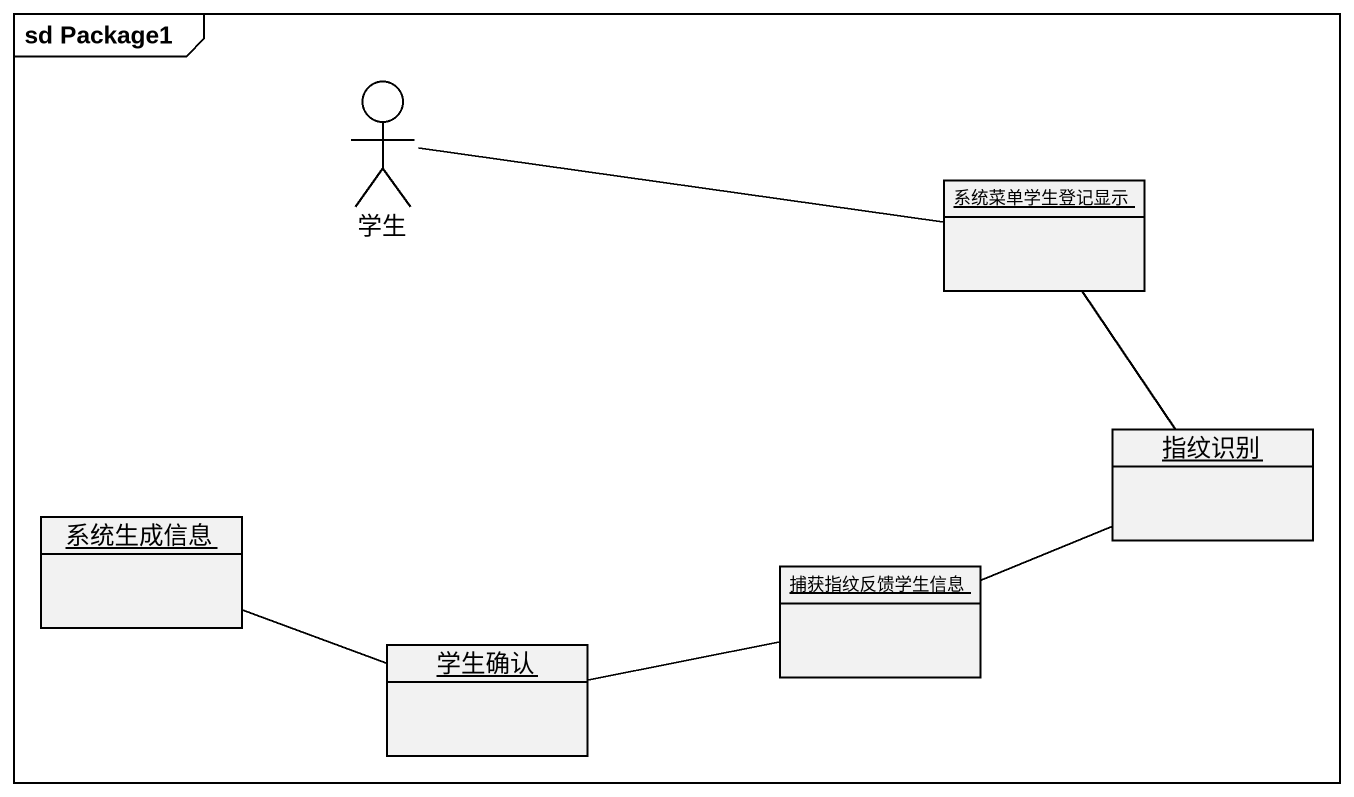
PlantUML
@startuml
mainframe sd Package1
allowmixing
hide circle
hide empty members
actor 学生
object 系统菜单学生登记显示
object 指纹识别
object 系统生成信息
object 捕获指纹反馈学生信息
object 学生确认
学生 -right- 系统菜单学生登记显示
系统菜单学生登记显示 -- 指纹识别
指纹识别 -left- 捕获指纹反馈学生信息
捕获指纹反馈学生信息 -left- 学生确认
学生确认 -left- 系统生成信息
@enduml
